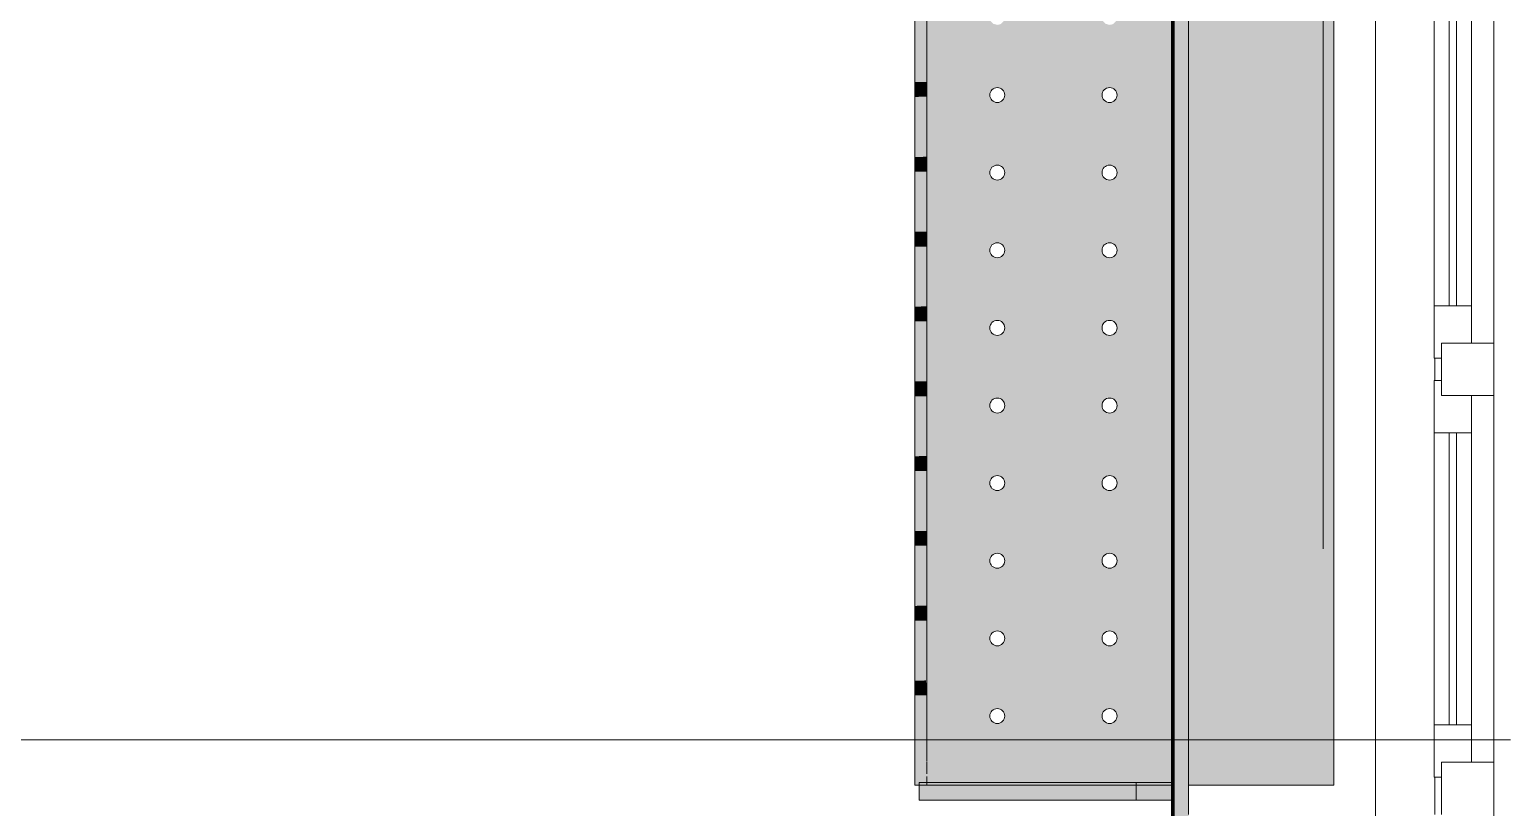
# Model space of a CAD drawing. Header units: millimetres. Extents: x 81731 to 272849, y -8553 to 29000.
# Drawn here: x 123282 to 125260, y 7710 to 8749 of the extents above; entities that cross this region are included whole.
import ezdxf

# ---------------------------------------------------------------- set-up
doc = ezdxf.new("R2010")
doc.units = ezdxf.units.MM
doc.linetypes.add('Осевая', pattern=[3175, 635, -476.25, 1587.5, -476.25])
for name, color, linetype, lineweight in [('A-GLAZ', 7, 'Continuous', 9), ('A-GLAZ-1', 7, 'Continuous', 13), ('I-WALL', 7, 'Continuous', 9), ('Оси', 7, 'Continuous', 9), ('Оси-2', 7, 'Осевая', 9)]:
    doc.layers.add(name, color=color, linetype=linetype, lineweight=lineweight)
for name, color, linetype, lineweight, true_color in [('A-WALL-1', 7, 'Continuous', 9, 0xc0c0c0), ('A-WALL-2', 7, 'Continuous', 9, 0xff80c0), ('I-WALL-4', 7, 'Continuous', 9, 0xc0c0c0), ('I-WALL-7', 7, 'Continuous', 80, 0xff80c0), ('S-WALL-ANLY', 7, 'Continuous', 13, 0x008040), ('Знаки-1', 9, 'Continuous', 9, 0x808080), ('Знаки-2', 7, 'Continuous', 9, 0xc1bbaf), ('Знаки-4', 7, 'Continuous', 9, 0xaba79f), ('Знаки-5', 7, 'Continuous', 9, 0xd4ccbd), ('Знаки-6', 7, 'Continuous', 9, 0xd1cabb), ('Знаки-7', 7, 'Continuous', 9, 0xccc5b7), ('Знаки-9', 7, 'Continuous', 9, 0xd6cebe)]:
    doc.layers.add(name, color=color, linetype=linetype, lineweight=lineweight, true_color=true_color)
doc.layers.add('Знаки-3', color=7, linetype='Continuous', lineweight=9, transparency=0.5)

# ---------------------------------------------------------------- blocks, each defined once
blk = doc.blocks.new('120_Окно_СКБ_2Ст_Фрамуга сверху - 120_Окно_СКБ_2Ст_2300х2500_h_ ДОО-22877051-План отделки стен 2 этажа в осях 23-33')
at = {"layer": 'A-GLAZ'}
for p, q in [((1150, 83), (-1150, 83)), ((-1080, 83), (1080, 83)), ((-1030, 33), (470, 33)), ((470, 23), (-1030, 23)), ((640, 33), (1030, 33)), ((1030, 23), (640, 23)), ((540, 13), (570, 13)), ((540, 13), (570, 13)), ((1100, 13), (1150, 13))]:
    blk.add_line(p, q, dxfattribs=at)
at = {"layer": 'A-GLAZ-1'}
for p, q in [((520, 13), (520, 83)), ((520, 83), (590, 83)), ((590, 83), (590, 13)), ((1080, 13), (1080, 83)), ((1080, 83), (1150, 83)), ((520, 53), (-1080, 53)), ((470, 3), (470, 53)), ((520, 13), (520, 53)), ((1080, 53), (590, 53)), ((590, 53), (590, 13)), ((640, 3), (640, 53)), ((1030, 3), (1030, 53)), ((1080, 13), (1080, 53)), ((-1100, 3), (540, 3)), ((540, 3), (-1100, 3)), ((590, 13), (520, 13)), ((540, 13), (520, 13)), ((540, 3), (540, 13)), ((590, 13), (570, 13)), ((570, 13), (570, 3)), ((570, 3), (1100, 3)), ((1100, 3), (570, 3)), ((1150, 13), (1080, 13)), ((1100, 13), (1080, 13)), ((1100, 3), (1100, 13))]:
    blk.add_line(p, q, dxfattribs=at)
blk = doc.blocks.new('Зашивка радиатора_ с перфорацией М7_1 - Зашивка радиатора_ с перфорацией М7_1-V65-План отделки стен 2 этажа в осях 23-33')
at = {"layer": 'Знаки-3'}
for points in [[(1890, 186), (1890, 380), (-370, 380), (-370, 236), (-350.9, 236), (-350.9, 186), (1669.4, 186)], [(1890, -163.9), (-350.9, -163.9), (-350.9, -179.9), (1890, -179.9), (1890, -174)], [(980, -179.9), (979.3, -163.9), (940, -163.9), (940.7, -179.9), (979.3, -179.9)], [(970, -179.9), (969.7, -163.9), (950, -163.9), (950.3, -179.9), (969.7, -179.9)], [(1080, -179.9), (1079.3, -163.9), (1040, -163.9), (1040.7, -179.9), (1079.3, -179.9)], [(1070, -179.9), (1069.7, -163.9), (1050, -163.9), (1050.3, -179.9), (1069.7, -179.9)], [(1070, -179.9), (1069.7, -163.9), (1050, -163.9), (1050.3, -179.9), (1069.7, -179.9)], [(1180, -163.9), (1140, -163.9), (1140.7, -179.9), (1180, -179.9)], [(1170, -163.9), (1150, -163.9), (1150.3, -179.9), (1170, -179.9)], [(1280, -163.9), (1240, -163.9), (1240.7, -179.9), (1280, -179.9)], [(1270, -163.9), (1250, -163.9), (1250.3, -179.9), (1270, -179.9)], [(1380, -179.9), (1379.3, -163.9), (1340, -163.9), (1340.7, -179.9), (1379.3, -179.9)], [(1370, -163.9), (1350, -163.9), (1350.3, -179.9), (1370, -179.9)], [(1370, -179.9), (1369.7, -163.9), (1350, -163.9), (1350.3, -179.9), (1369.7, -179.9)], [(1480, -179.9), (1479.3, -163.9), (1440, -163.9), (1440.7, -179.9), (1479.3, -179.9)], [(1470, -163.9), (1450, -163.9), (1450.3, -179.9), (1470, -179.9)], [(1580, -163.9), (1540, -163.9), (1540.7, -179.9), (1580, -179.9)], [(1570, -163.9), (1550, -163.9), (1550.3, -179.9), (1570, -179.9)], [(1680, -163.9), (1640, -163.9), (1640.7, -179.9), (1680, -179.9)], [(1670, -179.9), (1669.4, -163.9), (1650, -163.9), (1650.3, -179.9), (1669.7, -179.9)], [(1670, -163.9), (1650, -163.9), (1650.3, -179.9), (1670, -179.9)], [(1780, -179.9), (1779.3, -163.9), (1740, -163.9), (1740.7, -179.9), (1779.3, -179.9)], [(1770, -165.2), (1769.7, -163.9), (1750, -164.7), (1750.3, -179.9), (1770, -179.9), (1770, -166.9)]]:
    blk.add_hatch(color=256, dxfattribs=at).paths.add_polyline_path(points)
h = blk.add_hatch(color=256, dxfattribs=at)
h.paths.add_polyline_path([(1890, -179.9), (1890, 166), (-350.9, 165), (-350.9, -179.9), (1799.8, -179.9)])
h.paths.add_polyline_path([(1807.5, 80.4), (1806.2, 75.4), (1802.5, 71.7), (1797.5, 70.4), (1792.5, 71.7), (1788.8, 75.4), (1787.5, 80.4), (1788.8, 85.4), (1792.5, 89), (1797.5, 90.4), (1802.5, 89), (1806.2, 85.4), (1807.2, 82.9)])
h.paths.add_polyline_path([(1807.5, -69.6), (1806.2, -74.6), (1802.5, -78.3), (1797.5, -79.6), (1792.5, -78.3), (1788.8, -74.6), (1787.5, -69.6), (1788.8, -64.6), (1792.5, -61), (1797.5, -59.6), (1802.5, -61), (1806.2, -64.6), (1807.2, -67.1)])
h.paths.add_polyline_path([(1703.7, 80.4), (1702.4, 75.4), (1698.7, 71.7), (1693.7, 70.4), (1688.7, 71.7), (1685.1, 75.4), (1683.7, 80.4), (1685.1, 85.4), (1688.7, 89), (1693.7, 90.4), (1698.7, 89), (1702.4, 85.4), (1703.4, 82.9)])
h.paths.add_polyline_path([(1703.7, -69.6), (1702.4, -74.6), (1698.7, -78.3), (1693.7, -79.6), (1688.7, -78.3), (1685.1, -74.6), (1683.7, -69.6), (1685.1, -64.6), (1688.7, -61), (1693.7, -59.6), (1698.7, -61), (1702.4, -64.6), (1703.4, -67.1)])
h.paths.add_polyline_path([(1600, 80.4), (1598.7, 75.4), (1595, 71.7), (1590, 70.4), (1585, 71.7), (1581.3, 75.4), (1580, 80.4), (1581.3, 85.4), (1585, 89), (1590, 90.4), (1595, 89), (1598.7, 85.4), (1599.7, 82.9)])
h.paths.add_polyline_path([(1600, -69.6), (1598.7, -74.6), (1595, -78.3), (1590, -79.6), (1585, -78.3), (1581.3, -74.6), (1580, -69.6), (1581.3, -64.6), (1585, -61), (1590, -59.6), (1595, -61), (1598.7, -64.6), (1599.7, -67.1)])
h.paths.add_polyline_path([(1496.2, -69.6), (1494.9, -74.6), (1491.2, -78.3), (1486.2, -79.6), (1481.2, -78.3), (1477.6, -74.6), (1476.2, -69.6), (1477.6, -64.6), (1481.2, -61), (1486.2, -59.6), (1491.2, -61), (1494.9, -64.6), (1495.9, -67.1)])
h.paths.add_polyline_path([(1496.2, 80.4), (1494.9, 75.4), (1491.2, 71.7), (1486.2, 70.4), (1481.2, 71.7), (1477.6, 75.4), (1476.2, 80.4), (1477.6, 85.4), (1481.2, 89), (1486.2, 90.4), (1491.2, 89), (1494.9, 85.4), (1495.9, 82.9)])
h.paths.add_polyline_path([(1392.5, -69.6), (1391.2, -74.6), (1387.5, -78.3), (1382.5, -79.6), (1377.5, -78.3), (1373.8, -74.6), (1372.5, -69.6), (1373.8, -64.6), (1377.5, -61), (1382.5, -59.6), (1387.5, -61), (1391.2, -64.6), (1392.2, -67.1)])
h.paths.add_polyline_path([(1392.5, 80.4), (1391.2, 75.4), (1387.5, 71.7), (1382.5, 70.4), (1377.5, 71.7), (1373.8, 75.4), (1372.5, 80.4), (1373.8, 85.4), (1377.5, 89), (1382.5, 90.4), (1387.5, 89), (1391.2, 85.4), (1392.2, 82.9)])
h.paths.add_polyline_path([(1288.7, 80.4), (1287.4, 75.4), (1283.7, 71.7), (1278.1, 70.4), (1273.7, 71.7), (1270.1, 75.4), (1268.7, 80.4), (1270.1, 85.4), (1273.7, 89), (1278.7, 90.4), (1283.7, 89), (1287.4, 85.4), (1288.4, 82.9)])
h.paths.add_polyline_path([(1288.7, -69.6), (1287.4, -74.6), (1283.7, -78.3), (1278.1, -79.6), (1273.7, -78.3), (1270.1, -74.6), (1268.7, -69.6), (1270.1, -64.6), (1273.7, -61), (1278.7, -59.6), (1283.7, -61), (1287.4, -64.6), (1288.4, -67.1)])
h.paths.add_polyline_path([(1185, -69.6), (1183.7, -74.6), (1180, -78.3), (1175, -79.6), (1170, -78.3), (1166.3, -74.6), (1165, -69.6), (1166.3, -64.6), (1170, -61), (1175, -59.6), (1180, -61), (1183.7, -64.6), (1184.7, -67.1)])
h.paths.add_polyline_path([(1185, 80.4), (1183.7, 75.4), (1180, 71.7), (1175, 70.4), (1170, 71.7), (1166.3, 75.4), (1165, 80.4), (1166.3, 85.4), (1170, 89), (1175, 90.4), (1180, 89), (1183.7, 85.4), (1184.7, 82.9)])
h.paths.add_polyline_path([(1081.2, -69.6), (1079.9, -74.6), (1076.2, -78.3), (1071.2, -79.6), (1066.2, -78.3), (1062.6, -74.6), (1061.2, -69.6), (1062.6, -64.6), (1066.2, -61), (1071.2, -59.6), (1076.2, -61), (1079.9, -64.6), (1080.9, -67.1)])
h.paths.add_polyline_path([(1081.2, 80.4), (1079.9, 75.4), (1076.2, 71.7), (1071.2, 70.4), (1066.2, 71.7), (1062.6, 75.4), (1061.2, 80.4), (1062.6, 85.4), (1066.2, 89), (1071.2, 90.4), (1076.2, 89), (1079.9, 85.4), (1080.9, 82.9)])
h.paths.add_polyline_path([(977.5, 80.4), (976.2, 75.4), (972.5, 71.7), (967.5, 70.4), (962.5, 71.7), (958.8, 75.4), (957.5, 80.4), (958.8, 85.4), (962.5, 89), (967.5, 90.4), (972.5, 89), (976.2, 85.4), (977.2, 82.9)])
h.paths.add_polyline_path([(977.5, -69.6), (976.2, -74.6), (972.5, -78.3), (967.5, -79.6), (962.5, -78.3), (958.8, -74.6), (957.5, -69.6), (958.8, -64.6), (962.5, -61), (967.5, -59.6), (972.5, -61), (976.2, -64.6), (977.2, -67.1)])
h.paths.add_polyline_path([(873.7, 80.4), (872.4, 75.4), (868.7, 71.7), (863.7, 70.4), (858.7, 71.7), (855.1, 75.4), (853.7, 80.4), (855.1, 85.4), (858.7, 89), (863.7, 90.4), (868.7, 89), (872.4, 85.4), (873.4, 82.9)])
h.paths.add_polyline_path([(873.7, -69.6), (872.4, -74.6), (868.7, -78.3), (863.7, -79.6), (858.7, -78.3), (855.1, -74.6), (853.7, -69.6), (855.1, -64.6), (858.7, -61), (863.7, -59.6), (868.7, -61), (872.4, -64.6), (873.4, -67.1)])
h.paths.add_polyline_path([(770, 80.4), (768.7, 75.4), (765, 71.7), (760, 70.4), (755, 71.7), (751.3, 75.4), (750, 80.4), (751.3, 85.4), (755, 89), (760, 90.4), (765, 89), (768.7, 85.4), (769.7, 82.9)])
h.paths.add_polyline_path([(770, -69.6), (768.7, -74.6), (765, -78.3), (760, -79.6), (755, -78.3), (751.3, -74.6), (750, -69.6), (751.3, -64.6), (755, -61), (760, -59.6), (765, -61), (768.7, -64.6), (769.7, -67.1)])
h.paths.add_polyline_path([(666.2, 80.4), (664.9, 75.4), (661.2, 71.7), (656.2, 70.4), (651.2, 71.7), (647.6, 75.4), (646.2, 80.4), (647.6, 85.4), (651.2, 89), (656.2, 90.4), (661.2, 89), (664.9, 85.4), (665.9, 82.9)])
h.paths.add_polyline_path([(666.2, -69.6), (664.9, -74.6), (661.2, -78.3), (656.2, -79.6), (651.2, -78.3), (647.6, -74.6), (646.2, -69.6), (647.6, -64.6), (651.2, -61), (656.2, -59.6), (661.2, -61), (664.9, -64.6), (665.9, -67.1)])
h.paths.add_polyline_path([(562.5, 80.4), (561.2, 75.4), (557.5, 71.7), (552.5, 70.4), (547.5, 71.7), (543.8, 75.4), (542.5, 80.4), (543.8, 85.4), (547.5, 89), (552.5, 90.4), (557.5, 89), (561.2, 85.4), (562.2, 82.9)])
h.paths.add_polyline_path([(562.5, -69.6), (561.2, -74.6), (557.5, -78.3), (552.5, -79.6), (547.5, -78.3), (543.8, -74.6), (542.5, -69.6), (543.8, -64.6), (547.5, -61), (552.5, -59.6), (557.5, -61), (561.2, -64.6), (562.2, -67.1)])
h.paths.add_polyline_path([(458.7, -69.6), (457.4, -74.6), (453.7, -78.3), (448.7, -79.6), (443.7, -78.3), (440.1, -74.6), (438.7, -69.6), (440.1, -64.6), (443.7, -61), (448.7, -59.6), (453.7, -61), (457.4, -64.6), (458.4, -67.1)])
h.paths.add_polyline_path([(458.7, 80.4), (457.4, 75.4), (453.7, 71.7), (448.7, 70.4), (443.7, 71.7), (440.1, 75.4), (438.7, 80.4), (440.1, 85.4), (443.7, 89), (448.7, 90.4), (453.7, 89), (457.4, 85.4), (458.4, 82.9)])
h.paths.add_polyline_path([(355, 80.4), (353.7, 75.4), (350, 71.7), (345, 70.4), (340, 71.7), (336.3, 75.4), (335, 80.4), (336.3, 85.4), (340, 89), (345, 90.4), (350, 89), (353.7, 85.4), (354.7, 82.9)])
h.paths.add_polyline_path([(355, -69.6), (353.7, -74.6), (350, -78.3), (345, -79.6), (340, -78.3), (336.3, -74.6), (335, -69.6), (336.3, -64.6), (340, -61), (345, -59.6), (350, -61), (353.7, -64.6), (354.7, -67.1)])
h.paths.add_polyline_path([(251.2, -69.6), (249.9, -74.6), (246.2, -78.3), (241.2, -79.6), (236.2, -78.3), (232.6, -74.6), (231.2, -69.6), (232.6, -64.6), (236.2, -61), (241.2, -59.6), (246.2, -61), (249.9, -64.6), (250.9, -67.1)])
h.paths.add_polyline_path([(251.2, 80.4), (249.9, 75.4), (246.2, 71.7), (241.2, 70.4), (236.2, 71.7), (232.6, 75.4), (231.2, 80.4), (232.6, 85.4), (236.2, 89), (241.2, 90.4), (246.2, 89), (249.9, 85.4), (250.9, 82.9)])
h.paths.add_polyline_path([(147.5, -69.6), (146.2, -74.6), (142.5, -78.3), (137.5, -79.6), (132.5, -78.3), (128.8, -74.6), (127.5, -69.6), (128.8, -64.6), (132.5, -61), (137.5, -59.6), (142.5, -61), (146.2, -64.6), (147.2, -67.1)])
h.paths.add_polyline_path([(147.5, 80.4), (146.2, 75.4), (142.5, 71.7), (137.5, 70.4), (132.5, 71.7), (128.8, 75.4), (127.5, 80.4), (128.8, 85.4), (132.5, 89), (137.5, 90.4), (142.5, 89), (146.2, 85.4), (147.2, 82.9)])
h.paths.add_polyline_path([(43.7, 80.4), (42.4, 75.4), (38.7, 71.7), (33.7, 70.4), (28.7, 71.7), (25.1, 75.4), (23.7, 80.4), (25.1, 85.4), (28.7, 89), (33.7, 90.4), (38.7, 89), (42.4, 85.4), (43.4, 82.9)])
h.paths.add_polyline_path([(43.7, -69.6), (42.4, -74.6), (38.7, -78.3), (33.7, -79.6), (28.7, -78.3), (25.1, -74.6), (23.7, -69.6), (25.1, -64.6), (28.7, -61), (33.7, -59.6), (38.7, -61), (42.4, -64.6), (43.4, -67.1)])
h.paths.add_polyline_path([(-60, -69.6), (-61.3, -74.6), (-65, -78.3), (-70, -79.6), (-75, -78.3), (-78.7, -74.6), (-80, -69.6), (-78.7, -64.6), (-75, -61), (-70, -59.6), (-65, -61), (-61.3, -64.6), (-60.3, -67.1)])
h.paths.add_polyline_path([(-60, 80.4), (-61.3, 75.4), (-65, 71.7), (-70, 70.4), (-75, 71.7), (-78.7, 75.4), (-80, 80.4), (-78.7, 85.4), (-75, 89), (-70, 90.4), (-65, 89), (-61.3, 85.4), (-60.3, 82.9)])
h.paths.add_polyline_path([(-163.8, -69.6), (-165.1, -74.6), (-168.8, -78.3), (-173.8, -79.6), (-178.8, -78.3), (-182.4, -74.6), (-183.8, -69.6), (-182.4, -64.6), (-178.8, -61), (-173.8, -59.6), (-168.8, -61), (-165.1, -64.6), (-164.1, -67.1)])
h.paths.add_polyline_path([(-163.8, 80.4), (-165.1, 75.4), (-168.8, 71.7), (-173.8, 70.4), (-178.8, 71.7), (-182.4, 75.4), (-183.8, 80.4), (-182.4, 85.4), (-178.8, 89), (-173.8, 90.4), (-168.8, 89), (-165.1, 85.4), (-164.1, 82.9)])
h.paths.add_polyline_path([(-267.5, 80.4), (-268.8, 75.4), (-272.5, 71.7), (-277.5, 70.4), (-282.5, 71.7), (-286.2, 75.4), (-287.5, 80.4), (-286.2, 85.4), (-282.5, 89), (-277.5, 90.4), (-272.5, 89), (-268.8, 85.4), (-267.8, 82.9)])
h.paths.add_polyline_path([(-267.5, -69.6), (-268.8, -74.6), (-272.5, -78.3), (-277.5, -79.6), (-282.5, -78.3), (-286.2, -74.6), (-287.5, -69.6), (-286.2, -64.6), (-282.5, -61), (-277.5, -59.6), (-272.5, -61), (-268.8, -64.6), (-267.8, -67.1)])
at = {"layer": 'Знаки-1'}
for p, q in [((1890, 380), (-370, 380)), ((1890, 186), (1890, 380)), ((1890, -179.9), (1890, 166)), ((-350.9, -179.9), (1890, -179.9))]:
    blk.add_line(p, q, dxfattribs=at)
for centre, start, end in [((967.5, 80.4), 0, 180), ((967.5, 80.4), 180, 0), ((1071.2, 80.4), 0, 180), ((1071.2, 80.4), 180, 0), ((1175, 80.4), 0, 180), ((1175, 80.4), 180, 0), ((1278.7, 80.4), 0, 180), ((1278.7, 80.4), 180, 0), ((1382.5, 80.4), 0, 180), ((1382.5, 80.4), 180, 0), ((1486.2, 80.4), 0, 180), ((1486.2, 80.4), 180, 360), ((1590, 80.4), 0, 180), ((1590, 80.4), 180, 0), ((1693.7, 80.4), 0, 180), ((1693.7, 80.4), 180, 360), ((1797.5, 80.4), 0, 180), ((1797.5, 80.4), 180, 0), ((967.5, -69.6), 0, 180), ((967.5, -69.6), 180, 0), ((1071.2, -69.6), 0, 180), ((1071.2, -69.6), 180, 0), ((1175, -69.6), 0, 180), ((1175, -69.6), 180, 0), ((1278.7, -69.6), 0, 180), ((1278.7, -69.6), 180, 0), ((1382.5, -69.6), 0, 180), ((1382.5, -69.6), 180, 0), ((1486.2, -69.6), 0, 180), ((1486.2, -69.6), 180, 0), ((1590, -69.6), 0, 180), ((1590, -69.6), 180, 0), ((1693.7, -69.6), 0, 180), ((1693.7, -69.6), 180, 0), ((1797.5, -69.6), 0, 180), ((1797.5, -69.6), 180, 0)]:
    blk.add_arc(centre, 10, start, end, dxfattribs=at)
at = {"layer": 'Знаки-2'}
for p, q in [((940, -163.9), (880, -163.9)), ((940, -163.9), (950, -163.9)), ((942.7, -163.9), (940, -163.9)), ((945.9, -163.9), (942.7, -163.9)), ((950, -163.9), (945.9, -163.9)), ((950, -163.9), (951.3, -163.9)), ((965, -163.9), (950, -163.9)), ((951.3, -163.9), (952.9, -163.9)), ((952.9, -163.9), (955, -163.9)), ((955, -163.9), (957.4, -163.9)), ((957.4, -163.9), (968.7, -163.9)), ((970, -163.9), (965, -163.9)), ((968.7, -163.9), (969.7, -163.9)), ((969.7, -163.9), (970, -163.9)), ((970, -163.9), (980, -163.9)), ((980, -163.9), (970, -163.9)), ((1040, -163.9), (980, -163.9)), ((1040, -163.9), (1050, -163.9)), ((1050, -163.9), (1040, -163.9)), ((1050, -163.9), (1070, -163.9)), ((1055, -163.9), (1050, -163.9)), ((1065, -163.9), (1055, -163.9)), ((1070, -163.9), (1065, -163.9)), ((1070, -163.9), (1080, -163.9)), ((1080, -163.9), (1070, -163.9)), ((1140, -163.9), (1080, -163.9)), ((1140, -163.9), (1170, -163.9)), ((1170, -163.9), (1140, -163.9)), ((1170, -163.9), (1180, -163.9)), ((1180, -163.9), (1170, -163.9)), ((1240, -163.9), (1180, -163.9)), ((1240, -163.9), (1250, -163.9)), ((1250, -163.9), (1240, -163.9)), ((1250, -163.9), (1255, -163.9)), ((1270, -163.9), (1250, -163.9)), ((1255, -163.9), (1265, -163.9)), ((1265, -163.9), (1270, -163.9)), ((1270, -163.9), (1280, -163.9)), ((1280, -163.9), (1270, -163.9)), ((1340, -163.9), (1280, -163.9)), ((1340, -163.9), (1350, -163.9)), ((1350, -163.9), (1340, -163.9)), ((1350, -163.9), (1365, -163.9)), ((1365, -163.9), (1350, -163.9)), ((1365, -163.9), (1370, -163.9)), ((1370, -163.9), (1365, -163.9)), ((1370, -163.9), (1380, -163.9)), ((1380, -163.9), (1370, -163.9)), ((1440, -163.9), (1380, -163.9)), ((1440, -163.9), (1450, -163.9)), ((1480, -163.9), (1440, -163.9)), ((1450, -163.9), (1470, -163.9)), ((1470, -163.9), (1480, -163.9)), ((1538.9, -163.9), (1480, -163.9)), ((1540, -163.9), (1550, -163.9)), ((1550, -163.9), (1540, -163.9)), ((1550, -163.9), (1569.7, -163.9)), ((1557.4, -163.9), (1550, -163.9)), ((1562.6, -163.9), (1557.4, -163.9)), ((1569.7, -163.9), (1562.6, -163.9)), ((1569.7, -163.9), (1570, -163.9)), ((1570, -163.9), (1569.7, -163.9)), ((1570, -163.9), (1580, -163.9)), ((1580, -163.9), (1570, -163.9)), ((1640, -163.9), (1580, -163.9)), ((1640, -163.9), (1645.9, -163.9)), ((1642.7, -163.9), (1640, -163.9)), ((1645.9, -163.9), (1642.7, -163.9)), ((1645.9, -163.9), (1650, -163.9)), ((1650, -163.9), (1645.9, -163.9)), ((1650, -163.9), (1650.3, -163.9)), ((1655, -163.9), (1650, -163.9)), ((1650.3, -163.9), (1651.3, -163.9)), ((1651.3, -163.9), (1660, -163.9)), ((1657.4, -163.9), (1655, -163.9)), ((1660, -163.9), (1657.4, -163.9)), ((1660, -163.9), (1662.6, -163.9)), ((1670, -163.9), (1660, -163.9)), ((1662.6, -163.9), (1665, -163.9)), ((1665, -163.9), (1669.7, -163.9)), ((1669.7, -163.9), (1670, -163.9)), ((1670, -163.9), (1674.1, -163.9)), ((1674.1, -163.9), (1670, -163.9)), ((1674.1, -163.9), (1677.3, -163.9)), ((1677.3, -163.9), (1674.1, -163.9)), ((1677.3, -163.9), (1679.3, -163.9)), ((1680, -163.9), (1677.3, -163.9)), ((1679.3, -163.9), (1680, -163.9)), ((1740, -163.9), (1680, -163.9)), ((1740, -163.9), (1740.7, -163.9)), ((1740.7, -163.9), (1740, -163.9)), ((1740.7, -163.9), (1742.7, -163.9)), ((1742.7, -163.9), (1740.7, -163.9)), ((1742.8, -163.9), (1745.9, -163.9)), ((1759.4, -163.9), (1742.8, -163.9)), ((1745.9, -163.9), (1750, -163.9)), ((1750, -163.9), (1754.8, -163.9)), ((1754.8, -163.9), (1759.4, -163.9)), ((1760, -163.9), (1780, -163.9)), ((1777.3, -163.9), (1760, -163.9)), ((1780, -163.9), (1777.3, -163.9)), ((1842.1, -163.9), (1780, -163.9)), ((1858.4, -163.9), (1842.7, -163.9)), ((1874.9, -163.9), (1859.2, -163.9)), ((1886.1, -163.9), (1878.3, -163.9)), ((1886.1, -163.9), (1890, -163.9)), ((1890, -174), (1890, -163.9)), ((1890, -174), (1890, -179.9)), ((880, -179.9), (940, -179.9)), ((940, -179.9), (940.7, -179.9)), ((950, -179.9), (940, -179.9)), ((940.7, -179.9), (950, -179.9)), ((950, -179.9), (957.4, -179.9)), ((952.9, -179.9), (950, -179.9)), ((967.1, -179.9), (952.9, -179.9)), ((957.4, -179.9), (968.7, -179.9)), ((970, -179.9), (967.1, -179.9)), ((968.7, -179.9), (970, -179.9)), ((970, -179.9), (977.3, -179.9)), ((974.1, -179.9), (970, -179.9)), ((980, -179.9), (974.1, -179.9)), ((977.3, -179.9), (980, -179.9)), ((980, -179.9), (1040, -179.9)), ((1040, -179.9), (1050, -179.9)), ((1050, -179.9), (1040, -179.9)), ((1050, -179.9), (1051.3, -179.9)), ((1050.3, -179.9), (1050, -179.9)), ((1062.6, -179.9), (1050.3, -179.9)), ((1051.3, -179.9), (1062.6, -179.9)), ((1062.6, -179.9), (1070, -179.9)), ((1070, -179.9), (1062.6, -179.9)), ((1070, -179.9), (1077.3, -179.9)), ((1074.1, -179.9), (1070, -179.9)), ((1080, -179.9), (1074.1, -179.9)), ((1077.3, -179.9), (1080, -179.9)), ((1080, -179.9), (1140, -179.9)), ((1140, -179.9), (1150, -179.9)), ((1180, -179.9), (1140, -179.9)), ((1150, -179.9), (1180, -179.9)), ((1180, -179.9), (1240, -179.9)), ((1240, -179.9), (1250, -179.9)), ((1250, -179.9), (1240, -179.9)), ((1250, -179.9), (1270, -179.9)), ((1255, -179.9), (1250, -179.9)), ((1270, -179.9), (1255, -179.9)), ((1270, -179.9), (1280, -179.9)), ((1280, -179.9), (1270, -179.9)), ((1280, -179.9), (1340, -179.9)), ((1340, -179.9), (1350, -179.9)), ((1350, -179.9), (1340, -179.9)), ((1350, -179.9), (1355, -179.9)), ((1370, -179.9), (1350, -179.9)), ((1355, -179.9), (1370, -179.9)), ((1370, -179.9), (1380, -179.9)), ((1380, -179.9), (1370, -179.9)), ((1380, -179.9), (1440, -179.9)), ((1440, -179.9), (1440.7, -179.9)), ((1450, -179.9), (1440, -179.9)), ((1440.7, -179.9), (1454.8, -179.9)), ((1470, -179.9), (1450, -179.9)), ((1454.8, -179.9), (1460, -179.9)), ((1460, -179.9), (1465.2, -179.9)), ((1465.2, -179.9), (1470, -179.9)), ((1470, -179.9), (1474.1, -179.9)), ((1477.3, -179.9), (1470, -179.9)), ((1474.1, -179.9), (1480, -179.9)), ((1479.3, -179.9), (1477.3, -179.9)), ((1480, -179.9), (1479.3, -179.9)), ((1480, -179.9), (1538.9, -179.9)), ((1540, -179.9), (1540.7, -179.9)), ((1550, -179.9), (1540, -179.9)), ((1540.7, -179.9), (1550, -179.9)), ((1550, -179.9), (1550.3, -179.9)), ((1551.3, -179.9), (1550, -179.9)), ((1550.3, -179.9), (1560, -179.9)), ((1565, -179.9), (1551.3, -179.9)), ((1560, -179.9), (1569.7, -179.9)), ((1570, -179.9), (1565, -179.9)), ((1569.7, -179.9), (1570, -179.9)), ((1570, -179.9), (1577.3, -179.9)), ((1580, -179.9), (1570, -179.9)), ((1577.3, -179.9), (1580, -179.9)), ((1580, -179.9), (1640, -179.9)), ((1640, -179.9), (1642.7, -179.9)), ((1650, -179.9), (1640, -179.9)), ((1642.7, -179.9), (1650, -179.9)), ((1650, -179.9), (1670, -179.9)), ((1651.3, -179.9), (1650, -179.9)), ((1670, -179.9), (1651.3, -179.9)), ((1670, -179.9), (1677.3, -179.9)), ((1680, -179.9), (1670, -179.9)), ((1677.3, -179.9), (1680, -179.9)), ((1680, -179.9), (1740, -179.9)), ((1740, -179.9), (1780, -179.9)), ((1742.7, -179.9), (1740, -179.9)), ((1760, -179.9), (1742.7, -179.9)), ((1777.3, -179.9), (1760, -179.9)), ((1780, -179.9), (1777.3, -179.9)), ((1780, -179.9), (1890, -179.9))]:
    blk.add_line(p, q, dxfattribs=at)
at = {"layer": 'Знаки-4'}
for p, q in [((-370, 380), (1890, 380)), ((1890, 380), (1890, 186)), ((1890, 166), (1890, -179.9)), ((-322.1, -163.9), (1842.1, -163.9)), ((1842.7, -163.9), (1858.4, -163.9)), ((1859.2, -163.9), (1874.9, -163.9)), ((1878.3, -163.9), (1886.1, -163.9)), ((1890, -179.9), (1890, -174)), ((1890, -179.9), (-350.9, -179.9)), ((1890, -179.9), (-350.9, -179.9))]:
    blk.add_line(p, q, dxfattribs=at)
for centre, start, end in [((967.5, 80.4), 0, 180), ((967.5, 80.4), 180, 0), ((1071.2, 80.4), 0, 180), ((1071.2, 80.4), 180, 360), ((1175, 80.4), 0, 180), ((1175, 80.4), 180, 360), ((1278.7, 80.4), 0, 180), ((1278.7, 80.4), 180, 360), ((1382.5, 80.4), 0, 180), ((1382.5, 80.4), 180, 360), ((1486.2, 80.4), 0, 180), ((1486.2, 80.4), 180, 360), ((1590, 80.4), 0, 180), ((1590, 80.4), 180, 360), ((1693.7, 80.4), 0, 180), ((1693.7, 80.4), 180, 360), ((1797.5, 80.4), 0, 180), ((1797.5, 80.4), 180, 360), ((967.5, -69.6), 0, 180), ((967.5, -69.6), 180, 360), ((1071.2, -69.6), 0, 180), ((1071.2, -69.6), 180, 360), ((1175, -69.6), 0, 180), ((1175, -69.6), 180, 360), ((1278.7, -69.6), 0, 180), ((1278.7, -69.6), 180, 360), ((1382.5, -69.6), 0, 180), ((1382.5, -69.6), 180, 360), ((1486.2, -69.6), 0, 180), ((1486.2, -69.6), 180, 360), ((1590, -69.6), 0, 180), ((1590, -69.6), 180, 360), ((1693.7, -69.6), 0, 180), ((1693.7, -69.6), 180, 360), ((1797.5, -69.6), 0, 180), ((1797.5, -69.6), 180, 360)]:
    blk.add_arc(centre, 10, start, end, dxfattribs=at)
at = {"layer": 'Знаки-5'}
for p, q in [((1054.8, -163.9), (1051.3, -163.9)), ((1065, -163.9), (1055, -163.9)), ((1068.7, -163.9), (1065.2, -163.9)), ((1354.8, -163.9), (1351.3, -163.9)), ((1365, -163.9), (1355, -163.9)), ((1368.7, -163.9), (1365.2, -163.9)), ((1654.8, -163.9), (1651.3, -163.9)), ((1665, -163.9), (1655, -163.9)), ((1668.7, -163.9), (1665.2, -163.9)), ((1051.3, -179.9), (1054.8, -179.9)), ((1055, -179.9), (1065, -179.9)), ((1065.2, -179.9), (1068.7, -179.9)), ((1351.3, -179.9), (1354.8, -179.9)), ((1355, -179.9), (1365, -179.9)), ((1365.2, -179.9), (1368.7, -179.9)), ((1651.3, -179.9), (1654.8, -179.9)), ((1655, -179.9), (1665, -179.9)), ((1665.2, -179.9), (1668.7, -179.9))]:
    blk.add_line(p, q, dxfattribs=at)
at = {"layer": 'Знаки-6'}
for p, q in [((954.8, -163.9), (951.3, -163.9)), ((965, -163.9), (955, -163.9)), ((968.7, -163.9), (965.2, -163.9)), ((1051.3, -163.9), (1054.8, -163.9)), ((1054.8, -163.9), (1051.3, -163.9)), ((1055, -163.9), (1065, -163.9)), ((1065, -163.9), (1055, -163.9)), ((1065.2, -163.9), (1068.7, -163.9)), ((1068.7, -163.9), (1065.2, -163.9)), ((1154.8, -163.9), (1151.3, -163.9)), ((1165, -163.9), (1155, -163.9)), ((1168.7, -163.9), (1165.2, -163.9)), ((1254.8, -163.9), (1251.3, -163.9)), ((1265, -163.9), (1255, -163.9)), ((1268.7, -163.9), (1265.2, -163.9)), ((1351.3, -163.9), (1354.8, -163.9)), ((1354.8, -163.9), (1351.3, -163.9)), ((1355, -163.9), (1365, -163.9)), ((1365, -163.9), (1355, -163.9)), ((1365.2, -163.9), (1368.7, -163.9)), ((1368.7, -163.9), (1365.2, -163.9)), ((1454.8, -163.9), (1451.3, -163.9)), ((1465, -163.9), (1455, -163.9)), ((1468.7, -163.9), (1465.2, -163.9)), ((1554.8, -163.9), (1551.3, -163.9)), ((1565, -163.9), (1555, -163.9)), ((1568.7, -163.9), (1565.2, -163.9)), ((1651.3, -163.9), (1654.8, -163.9)), ((1654.8, -163.9), (1651.3, -163.9)), ((1655, -163.9), (1665, -163.9)), ((1660, -163.9), (1655, -163.9)), ((1665, -163.9), (1660, -163.9)), ((1665.2, -163.9), (1668.7, -163.9)), ((1668.7, -163.9), (1665.2, -163.9)), ((1754.8, -163.9), (1751.3, -163.9)), ((1759.4, -163.9), (1755, -163.9)), ((1765, -163.9), (1760, -163.9)), ((1768.7, -163.9), (1765.2, -163.9)), ((951.3, -179.9), (954.8, -179.9)), ((955, -179.9), (965, -179.9)), ((965.2, -179.9), (968.7, -179.9)), ((1051.3, -179.9), (1054.8, -179.9)), ((1054.8, -179.9), (1051.3, -179.9)), ((1055, -179.9), (1065, -179.9)), ((1060, -179.9), (1055, -179.9)), ((1065, -179.9), (1060, -179.9)), ((1065.2, -179.9), (1068.7, -179.9)), ((1068.7, -179.9), (1065.2, -179.9)), ((1151.3, -179.9), (1154.8, -179.9)), ((1155, -179.9), (1165, -179.9)), ((1165.2, -179.9), (1168.7, -179.9)), ((1251.3, -179.9), (1254.8, -179.9)), ((1255, -179.9), (1265, -179.9)), ((1265.2, -179.9), (1268.7, -179.9)), ((1351.3, -179.9), (1354.8, -179.9)), ((1354.8, -179.9), (1351.3, -179.9)), ((1355, -179.9), (1365, -179.9)), ((1365, -179.9), (1355, -179.9)), ((1365.2, -179.9), (1368.7, -179.9)), ((1368.7, -179.9), (1365.2, -179.9)), ((1451.3, -179.9), (1454.8, -179.9)), ((1455, -179.9), (1465, -179.9)), ((1465.2, -179.9), (1468.7, -179.9)), ((1551.3, -179.9), (1554.8, -179.9)), ((1555, -179.9), (1565, -179.9)), ((1565.2, -179.9), (1568.7, -179.9)), ((1651.3, -179.9), (1654.8, -179.9)), ((1654.8, -179.9), (1651.3, -179.9)), ((1655, -179.9), (1665, -179.9)), ((1665, -179.9), (1655, -179.9)), ((1665.2, -179.9), (1668.7, -179.9)), ((1668.7, -179.9), (1665.2, -179.9)), ((1751.3, -179.9), (1754.8, -179.9)), ((1755, -179.9), (1765, -179.9)), ((1765.2, -179.9), (1768.7, -179.9))]:
    blk.add_line(p, q, dxfattribs=at)
at = {"layer": 'Знаки-7'}
for p, q in [((950, -163.9), (940.7, -163.9)), ((951.3, -163.9), (954.8, -163.9)), ((954.8, -163.9), (951.3, -163.9)), ((955, -163.9), (965, -163.9)), ((965, -163.9), (955, -163.9)), ((965.2, -163.9), (968.7, -163.9)), ((968.7, -163.9), (965.2, -163.9)), ((979.3, -163.9), (970, -163.9)), ((1050, -163.9), (1040.7, -163.9)), ((1050, -163.9), (1051.3, -163.9)), ((1055, -163.9), (1050, -163.9)), ((1051.3, -163.9), (1057.4, -163.9)), ((1062.6, -163.9), (1055, -163.9)), ((1057.4, -163.9), (1065, -163.9)), ((1067.1, -163.9), (1062.6, -163.9)), ((1065, -163.9), (1069.7, -163.9)), ((1068.7, -163.9), (1067.1, -163.9)), ((1070, -163.9), (1068.7, -163.9)), ((1069.7, -163.9), (1070, -163.9)), ((1079.3, -163.9), (1070, -163.9)), ((1150, -163.9), (1140.7, -163.9)), ((1150, -163.9), (1152.9, -163.9)), ((1151.3, -163.9), (1150, -163.9)), ((1154.8, -163.9), (1151.3, -163.9)), ((1152.9, -163.9), (1154.8, -163.9)), ((1155, -163.9), (1157.4, -163.9)), ((1160, -163.9), (1155, -163.9)), ((1157.4, -163.9), (1165, -163.9)), ((1165, -163.9), (1160, -163.9)), ((1165.2, -163.9), (1168.7, -163.9)), ((1169.7, -163.9), (1165.2, -163.9)), ((1168.7, -163.9), (1170, -163.9)), ((1170, -163.9), (1169.7, -163.9)), ((1179.3, -163.9), (1170, -163.9)), ((1250, -163.9), (1240.7, -163.9)), ((1251.3, -163.9), (1254.8, -163.9)), ((1254.8, -163.9), (1251.3, -163.9)), ((1255, -163.9), (1265, -163.9)), ((1260, -163.9), (1255, -163.9)), ((1265, -163.9), (1260, -163.9)), ((1265.2, -163.9), (1268.7, -163.9)), ((1268.7, -163.9), (1265.2, -163.9)), ((1277.3, -163.9), (1270, -163.9)), ((1279.3, -163.9), (1278.1, -163.9)), ((1350, -163.9), (1340.7, -163.9)), ((1350, -163.9), (1352.9, -163.9)), ((1357.4, -163.9), (1350, -163.9)), ((1352.9, -163.9), (1362.6, -163.9)), ((1370, -163.9), (1357.4, -163.9)), ((1362.6, -163.9), (1369.7, -163.9)), ((1369.7, -163.9), (1370, -163.9)), ((1379.3, -163.9), (1370, -163.9)), ((1450, -163.9), (1440.7, -163.9)), ((1450, -163.9), (1452.9, -163.9)), ((1452.9, -163.9), (1450, -163.9)), ((1452.9, -163.9), (1454.8, -163.9)), ((1454.8, -163.9), (1452.9, -163.9)), ((1455, -163.9), (1460, -163.9)), ((1460, -163.9), (1455, -163.9)), ((1460, -163.9), (1465, -163.9)), ((1465, -163.9), (1460, -163.9)), ((1465.2, -163.9), (1467.1, -163.9)), ((1467.1, -163.9), (1465.2, -163.9)), ((1467.1, -163.9), (1470, -163.9)), ((1470, -163.9), (1467.1, -163.9)), ((1479.3, -163.9), (1470, -163.9)), ((1550, -163.9), (1540.7, -163.9)), ((1551.3, -163.9), (1554.8, -163.9)), ((1554.8, -163.9), (1551.3, -163.9)), ((1555, -163.9), (1560, -163.9)), ((1560, -163.9), (1555, -163.9)), ((1560, -163.9), (1565, -163.9)), ((1565, -163.9), (1560, -163.9)), ((1565.2, -163.9), (1568.7, -163.9)), ((1568.7, -163.9), (1565.2, -163.9)), ((1579.3, -163.9), (1570, -163.9)), ((1650, -163.9), (1640.7, -163.9)), ((1650, -163.9), (1650.3, -163.9)), ((1651.3, -163.9), (1650, -163.9)), ((1650.3, -163.9), (1657.4, -163.9)), ((1657.4, -163.9), (1651.3, -163.9)), ((1657.4, -163.9), (1667.1, -163.9)), ((1665, -163.9), (1657.4, -163.9)), ((1669.7, -163.9), (1665, -163.9)), ((1667.1, -163.9), (1670, -163.9)), ((1670, -163.9), (1669.7, -163.9)), ((1679.3, -163.9), (1670, -163.9)), ((1742.7, -163.9), (1740.7, -163.9)), ((1750, -163.9), (1742.8, -163.9)), ((1750, -163.9), (1750.3, -163.9)), ((1752.9, -163.9), (1750, -163.9)), ((1750.3, -163.9), (1754.8, -163.9)), ((1754.8, -163.9), (1752.9, -163.9)), ((1755, -163.9), (1757.4, -163.9)), ((1759.4, -163.9), (1755, -163.9)), ((1757.4, -163.9), (1759.4, -163.9)), ((1760, -163.9), (1765, -163.9)), ((1765, -163.9), (1760, -163.9)), ((1765.2, -163.9), (1770, -163.9)), ((1767.1, -163.9), (1765.2, -163.9)), ((1768.7, -163.9), (1767.1, -163.9)), ((1770, -163.9), (1768.7, -163.9)), ((1779.3, -163.9), (1770, -163.9)), ((1890, -163.9), (1886.1, -163.9)), ((1890, -163.9), (1890, -174)), ((940.7, -179.9), (950, -179.9)), ((951.3, -179.9), (954.8, -179.9)), ((954.8, -179.9), (951.3, -179.9)), ((955, -179.9), (965, -179.9)), ((965, -179.9), (955, -179.9)), ((965.2, -179.9), (968.7, -179.9)), ((968.7, -179.9), (965.2, -179.9)), ((970, -179.9), (979.3, -179.9)), ((1040.7, -179.9), (1050, -179.9)), ((1050, -179.9), (1070, -179.9)), ((1070, -179.9), (1050, -179.9)), ((1070, -179.9), (1079.3, -179.9)), ((1140.7, -179.9), (1150, -179.9)), ((1150, -179.9), (1154.8, -179.9)), ((1154.8, -179.9), (1150, -179.9)), ((1155, -179.9), (1165, -179.9)), ((1165, -179.9), (1155, -179.9)), ((1165.2, -179.9), (1170, -179.9)), ((1170, -179.9), (1165.2, -179.9)), ((1170, -179.9), (1179.3, -179.9)), ((1240.7, -179.9), (1250, -179.9)), ((1251.3, -179.9), (1254.8, -179.9)), ((1254.8, -179.9), (1251.3, -179.9)), ((1255, -179.9), (1265, -179.9)), ((1265, -179.9), (1255, -179.9)), ((1265.2, -179.9), (1268.7, -179.9)), ((1268.7, -179.9), (1265.2, -179.9)), ((1270, -179.9), (1277.3, -179.9)), ((1278.1, -179.9), (1279.3, -179.9)), ((1340.7, -179.9), (1350, -179.9)), ((1350, -179.9), (1370, -179.9)), ((1370, -179.9), (1350, -179.9)), ((1370, -179.9), (1379.3, -179.9)), ((1440.7, -179.9), (1450, -179.9)), ((1450, -179.9), (1454.8, -179.9)), ((1454.8, -179.9), (1450, -179.9)), ((1455, -179.9), (1465, -179.9)), ((1465, -179.9), (1455, -179.9)), ((1465.2, -179.9), (1470, -179.9)), ((1470, -179.9), (1465.2, -179.9)), ((1470, -179.9), (1479.3, -179.9)), ((1540.7, -179.9), (1550, -179.9)), ((1551.3, -179.9), (1554.8, -179.9)), ((1554.8, -179.9), (1551.3, -179.9)), ((1555, -179.9), (1565, -179.9)), ((1565, -179.9), (1555, -179.9)), ((1565.2, -179.9), (1568.7, -179.9)), ((1568.7, -179.9), (1565.2, -179.9)), ((1570, -179.9), (1579.3, -179.9)), ((1640.7, -179.9), (1650, -179.9)), ((1650, -179.9), (1670, -179.9)), ((1670, -179.9), (1650, -179.9)), ((1670, -179.9), (1679.3, -179.9)), ((1740.7, -179.9), (1750, -179.9)), ((1750, -179.9), (1754.8, -179.9)), ((1754.8, -179.9), (1750, -179.9)), ((1755, -179.9), (1765, -179.9)), ((1765, -179.9), (1755, -179.9)), ((1765.2, -179.9), (1770, -179.9)), ((1770, -179.9), (1765.2, -179.9)), ((1770, -179.9), (1779.3, -179.9))]:
    blk.add_line(p, q, dxfattribs=at)
at = {"layer": 'Знаки-9'}
for p, q in [((1669.4, -163.9), (1670, -163.9)), ((1670, -163.9), (1669.4, -163.9)), ((1669.4, -179.9), (1670, -179.9)), ((1670, -179.9), (1669.4, -179.9))]:
    blk.add_line(p, q, dxfattribs=at)
blk = doc.blocks.new('Зашивка_ торцевая панель - Зашивка_ торцевая панель Т2-V74-План отделки стен 2 этажа в осях 23-33')
at = {"layer": 'Знаки-3'}
blk.add_hatch(color=256, dxfattribs=at).paths.add_polyline_path([(-430, -71.8), (-430, -160), (-406, -160), (-406, 180), (-430, 180), (-430, -8.6)])
at = {"layer": 'Знаки-1'}
for p, q in [((-430, -160), (-430, 180)), ((-430, 180), (-409.9, 180))]:
    blk.add_line(p, q, dxfattribs=at)
at = {"layer": 'Знаки-2'}
for p, q in [((-406, -110), (-406, 169.9)), ((-406, -110), (-409.9, -110)), ((-409.9, -110), (-406, -110)), ((-406, -160), (-406, -110))]:
    blk.add_line(p, q, dxfattribs=at)
at = {"layer": 'Знаки-4'}
for p, q in [((-430, 180), (-430, -110)), ((-430, 180), (-409.9, 180)), ((-409.9, 180), (-406, 180)), ((-406, 180), (-406, -160)), ((-430, -110), (-430, -160)), ((-409.9, -110), (-430, -110)), ((-430, -110), (-409.9, -110))]:
    blk.add_line(p, q, dxfattribs=at)
at = {"layer": 'Знаки-7'}
for p in [(-409.9, 180), (-406, 169.9)]:
    blk.add_line(p, (-406, 180), dxfattribs=at)

msp = doc.modelspace()

# ---------------------------------------------------------------- hatches: boundary and pattern name
at = {"layer": 'I-WALL'}
h = msp.add_hatch(dxfattribs=at)
h.set_pattern_fill('FP_39', color=256, style=0, pattern_type=2)
h.set_pattern_definition([(0, (0, 0), (121.92, 30.48), [10.058, -81.382, 10.058, -81.382, -487.68]), (0, (0, 0), (121.92, 30.48), [-182.88, 10.058, -172.822, 10.058, -81.382, -213.36]), (0, (0, 0), (121.92, 30.48), [-457.2, 10.058, -50.902, 10.058, -142.342]), (120, (45.72, 15.24), (-87.356454, 90.345817), [10.058, -81.382, 10.058, -81.382, -487.68]), (120, (45.72, 15.24), (-87.356454, 90.345817), [-182.88, 10.058, -172.822, 10.058, -81.382, -213.36]), (120, (45.72, 15.24), (-87.356454, 90.345817), [-457.2, 10.058, -50.902, 10.058, -142.342]), (240, (60.96, 76.2), (-34.563546, -120.825817), [10.058, -81.382, 10.058, -81.382, -487.68]), (240, (60.96, 76.2), (-34.563546, -120.825817), [-182.88, 10.058, -172.822, 10.058, -81.382, -213.36]), (240, (60.96, 76.2), (-34.563546, -120.825817), [-457.2, 10.058, -50.902, 10.058, -142.342])])
h.paths.add_polyline_path([(124810, 170), (124830, 170), (124830, 9980), (124810, 9980), (124810, 171)])

# ---------------------------------------------------------------- linework, layer by layer
at = {"layer": 'A-WALL-1'}
for p, q in [((125238, -258), (125238, 21558)), ((125080, 10000), (125080, -100))]:
    msp.add_line(p, q, dxfattribs=at)
at = {"layer": 'A-WALL-2'}
msp.add_line((124810, 171), (124810, 9980), dxfattribs=at)
at = {"layer": 'I-WALL-4'}
msp.add_line((124830, 7700), (124830, 9980), dxfattribs=at)
at = {"layer": 'I-WALL-7'}
msp.add_line((124809, 9979), (124809, 171), dxfattribs=at)
at = {"layer": 'S-WALL-ANLY'}
for p, q in [((125159, 8310), (125159, 8280)), ((125159, 7750), (125159, 7700))]:
    msp.add_line(p, q, dxfattribs=at)
at = {"layer": 'Оси'}
msp.add_line((122760, 7800), (125260, 7800), dxfattribs=at)
at = {"layer": 'Оси-2'}
msp.add_line((125010, 593.7), (125010, 19415.1), dxfattribs=at)

# ---------------------------------------------------------------- block references
at = {"layer": 'A-GLAZ', "rotation": 269.9999999999999}
msp.add_blockref('120_Окно_СКБ_2Ст_Фрамуга сверху - 120_Окно_СКБ_2Ст_2300х2500_h_ ДОО-22877051-План отделки стен 2 этажа в осях 23-33', (125155, 8850), dxfattribs=at)
at = {"layer": 'Знаки-2', "rotation": 270.0000000000002}
msp.add_blockref('Зашивка радиатора_ с перфорацией М7_1 - Зашивка радиатора_ с перфорацией М7_1-V65-План отделки стен 2 этажа в осях 23-33', (124644, 9629.2), dxfattribs=at)
at = {"layer": 'Знаки-4', "rotation": 89.9999999999995}
msp.add_blockref('Зашивка_ торцевая панель - Зашивка_ торцевая панель Т2-V74-План отделки стен 2 этажа в осях 23-33', (124650, 8149), dxfattribs=at)

doc.saveas('drawing.dxf')
